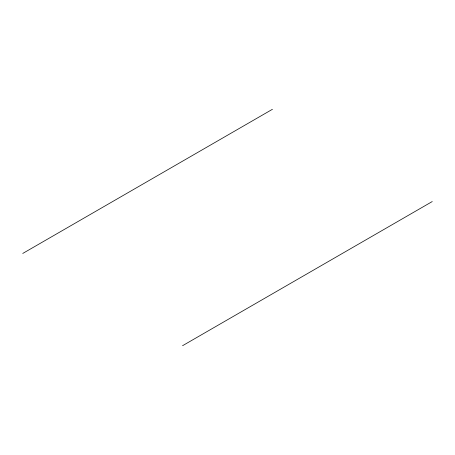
<?xml version="1.0" encoding="UTF-8"?>
<svg xmlns="http://www.w3.org/2000/svg" width="455" height="455" viewBox="0 0 455 455"><rect width="100%" height="100%" fill="white"/><g stroke="black" fill="none" stroke-linecap="round" stroke-linejoin="round"><path stroke-width="0.68" d="M22.75 253.446L272.443 109.291M182.557 345.709L432.25 201.554"/></g></svg>
